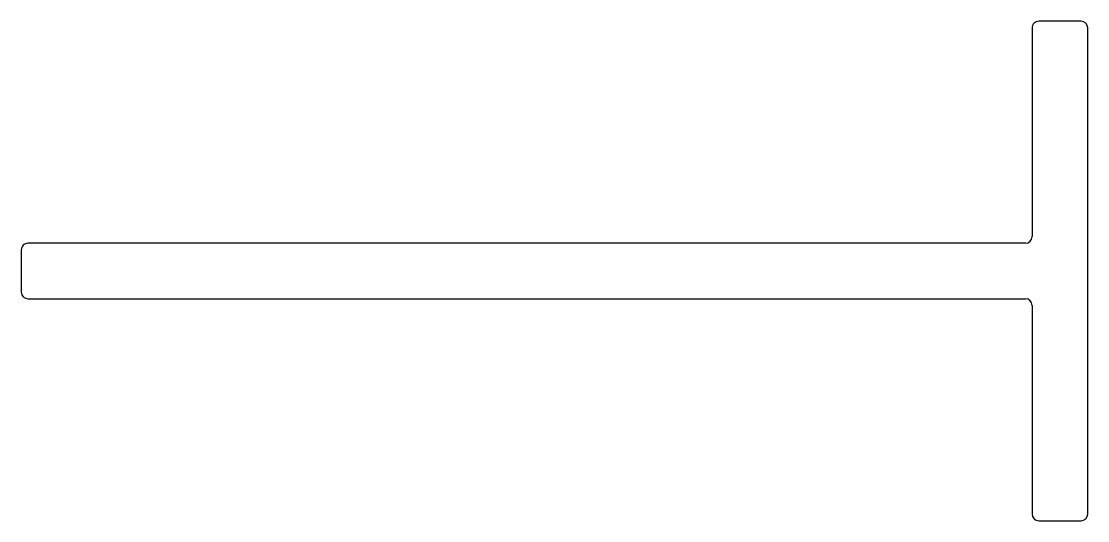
# Model space of a CAD drawing. Extents: x 578.8 to 626.8, y 649.9 to 672.4.
import ezdxf

# ---------------------------------------------------------------- set-up
doc = ezdxf.new("R2010")
doc.units = 0
doc.layers.get('0').update_dxf_attribs({"linetype": 'CONTINUOUS'})

msp = doc.modelspace()

# ---------------------------------------------------------------- linework, layer by layer
at = {"color": 0}
for p, q in [((624.262, 672.059), (624.262, 662.659)), ((626.462, 672.359), (624.562, 672.359)), ((626.762, 650.159), (626.762, 672.059)), ((578.762, 662.059), (578.762, 660.159)), ((623.962, 662.359), (579.062, 662.359)), ((579.062, 659.859), (623.962, 659.859)), ((624.262, 659.559), (624.262, 650.159)), ((624.562, 649.859), (626.462, 649.859))]:
    msp.add_line(p, q, dxfattribs=at)
for centre, start, end in [((624.562, 672.059), 90.0003, 180.0003), ((626.462, 672.059), 0.0003, 90.0003), ((623.962, 662.659), 269.9997, 359.9997), ((579.062, 662.059), 90.0012, 180.0012), ((579.062, 660.159), 180.0012, 270.0012), ((623.962, 659.559), 0, 90), ((624.562, 650.159), 180, 270), ((626.462, 650.159), 270, 360)]:
    msp.add_arc(centre, 0.3, start, end, dxfattribs=at)

doc.saveas('drawing.dxf')
